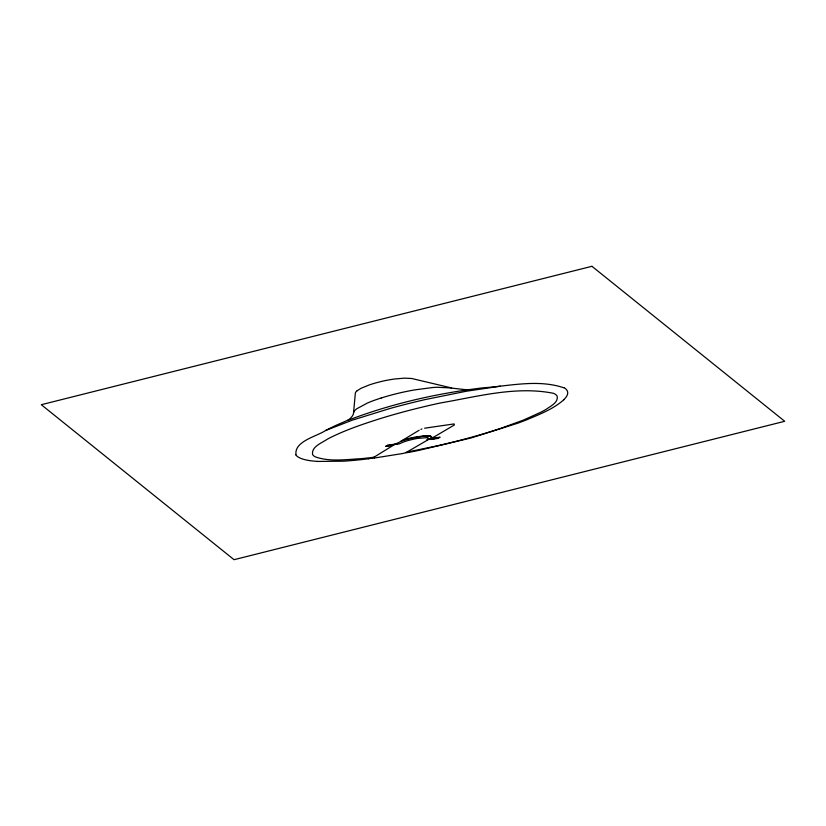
<?xml version="1.0" encoding="UTF-8"?>
<svg xmlns="http://www.w3.org/2000/svg" width="826" height="826" viewBox="0 0 826 826"><rect width="100%" height="100%" fill="white"/><g stroke="black" fill="none" stroke-linecap="round" stroke-linejoin="round"><path stroke-width="1.24" d="M397.069 443.975L396.986 444.047A4.646 1.198 -10.9 0 0 399.154 443.892L403.522 441.982A25.152 6.463 -10.9 0 1 417.233 438.461L427.207 437.615M563.962 399.66C553.141 409.221 539.337 414.466 526.214 419.99A167.915 43.179 -10.9 0 1 517.861 423.17L471.285 437.904L418.503 450.469A199.262 51.233 -10.9 0 1 410.202 452.111L408.818 452.369A5.08 1.311 -10.9 0 1 406.733 452.648A5.483 1.415 -10.9 0 1 405.68 452.679M357.162 390.719L361.199 388.22L369.315 384.926A39.627 10.191 -10.9 0 1 377.399 382.469L381.736 381.375A34.847 8.962 -10.9 0 1 386.155 380.425A35.549 9.138 -10.9 0 1 394.859 378.979L404.575 378.143L411.647 378.484L452.772 388.23L464.491 389.552A41.992 10.8 -10.9 0 0 469.199 389.583M295.987 454.703C294.118 441.125 316.916 436.417 325.547 430.522A132.769 34.134 -10.9 0 1 343.193 422.251L348.675 419.742A49.323 12.679 -10.9 0 0 351.164 417.491L352.155 416.294A64.211 16.51 -10.9 0 0 353.528 413.196L355.335 393.248A22.952 5.906 -10.9 0 1 357.183 390.719M347.787 420.372C391.152 403.769 436.809 393.341 482.89 387.838C509.756 386.01 537.778 378.979 563.797 387.776M454.465 424.905L435.168 436.304A12.545 3.232 -10.9 0 1 430.986 438.048M387.528 445.668L385.783 446.401L391.627 445.513A2.891 0.743 -10.9 0 0 393.393 445.111L394.054 444.822L374.756 456.737M385.732 446.422L387.755 445.152M419.143 430.232L400.496 441.559A11.388 2.932 -10.9 0 1 398.514 442.56L396.934 443.51M436.469 438.183L438.203 437.501M430.449 439.102A3.686 0.95 -10.9 0 0 432.483 438.998L440.103 437.171L437.914 438.43L431.234 439.411A5.421 1.394 -10.9 0 1 429.665 439.422L429.004 439.329M429.344 438.978L429.726 438.761A7.114 1.828 -10.9 0 0 430.16 438.503M396.934 444.078L387.838 445.627M374.23 457.046L373.817 457.253A109.868 28.249 -10.9 0 1 360.921 458.688C345.867 459.462 329.935 462.013 315.398 456.892A48.321 12.421 -10.9 0 1 312.579 454.527C311.216 446.453 322.274 442.819 327.592 439.029C343.833 430.563 361.261 424.678 378.659 419.102A194.791 50.087 -10.9 0 1 406.103 411.193L410.904 409.944A206.789 53.174 -10.9 0 1 440.237 403.005C477.242 396.686 515.909 385.804 553.42 393.3A48.507 12.473 -10.9 0 1 557.168 396.181C558.562 402.582 550.477 406.134 546.234 409.262A85.408 21.961 -10.9 0 1 540.823 412.236L523.416 420.093L500.112 428.57A185.974 47.815 -10.9 0 1 477.593 435.529L463.252 439.473A212.85 54.733 -10.9 0 1 439.009 445.462M439.009 445.462L406.815 452.132L428.725 439.37L436.169 438.234M396.088 443.634L396.779 443.366M406.795 452.142L406.33 452.359A7.362 1.889 -10.9 0 1 405.566 452.679M373.734 457.294L372.526 457.81M420.899 429.355L421.91 428.942M325.547 430.522L352.475 420.104L389.831 408.529A222.101 57.108 -10.9 0 1 424.791 399.66L466.308 391.235L500.319 386.217M428.931 439.195L429.014 439.164A2.633 0.681 -10.9 0 1 427.197 439.597M405.091 452.855L404.657 452.999A5.369 1.384 -10.9 0 1 402.499 453.546M401.013 441.239L403.604 440.392A32.038 8.239 -10.9 0 1 413.176 437.904L424.419 436.118L430.666 436.324A6.608 1.704 -10.9 0 1 430.996 436.52L430.47 436.076M372.051 457.976L371.752 458.079A5.452 1.404 -10.9 0 1 371.029 458.285M381.24 397.967L376.264 399.619A61.031 15.694 -10.9 0 0 367.446 403.016L356.698 408.818A34.114 8.776 -10.9 0 0 353.528 412.855M370.75 458.358L370.709 458.368A4.894 1.26 -10.9 0 1 368.582 458.771M402.283 453.577L374.612 457.986M424.605 428.209L454.145 423.914M388.014 445.162L393.62 444.305A3.438 0.888 -10.9 0 0 394.632 444.109M438.895 437.398L434.166 438.121A4.089 1.053 -10.9 0 1 433.175 438.234M386.661 446.009L391.772 445.224A2.106 0.537 -10.9 0 0 393.589 444.749M317.36 461.445L343.967 461.166A130.353 33.515 -10.9 0 0 368.53 458.771M451.636 387.983L436.975 387.26A46.731 12.018 -10.9 0 0 432.297 387.57L414.652 389.903A70.551 18.141 -10.9 0 0 381.271 397.977M430.325 435.973L425.06 435.674L414.724 437.16A35.745 9.189 -10.9 0 0 403.119 439.948M317.483 461.383A68.548 17.625 -10.9 0 1 295.708 454.765M564.106 387.693A69.518 17.873 -10.9 0 1 563.755 399.681M374.374 458.017A5.101 1.311 -10.9 0 1 372.299 458.12M395.551 443.851A2.633 0.671 -10.9 0 1 395.107 443.996M431.038 436.51A9.685 2.488 -10.9 0 1 430.759 437.997M427.3 437.584A6.288 1.621 -10.9 0 1 427.114 439.608M591.953 266.302L41.3 404.709L234.047 559.698L784.7 421.291L591.953 266.302"/></g></svg>
